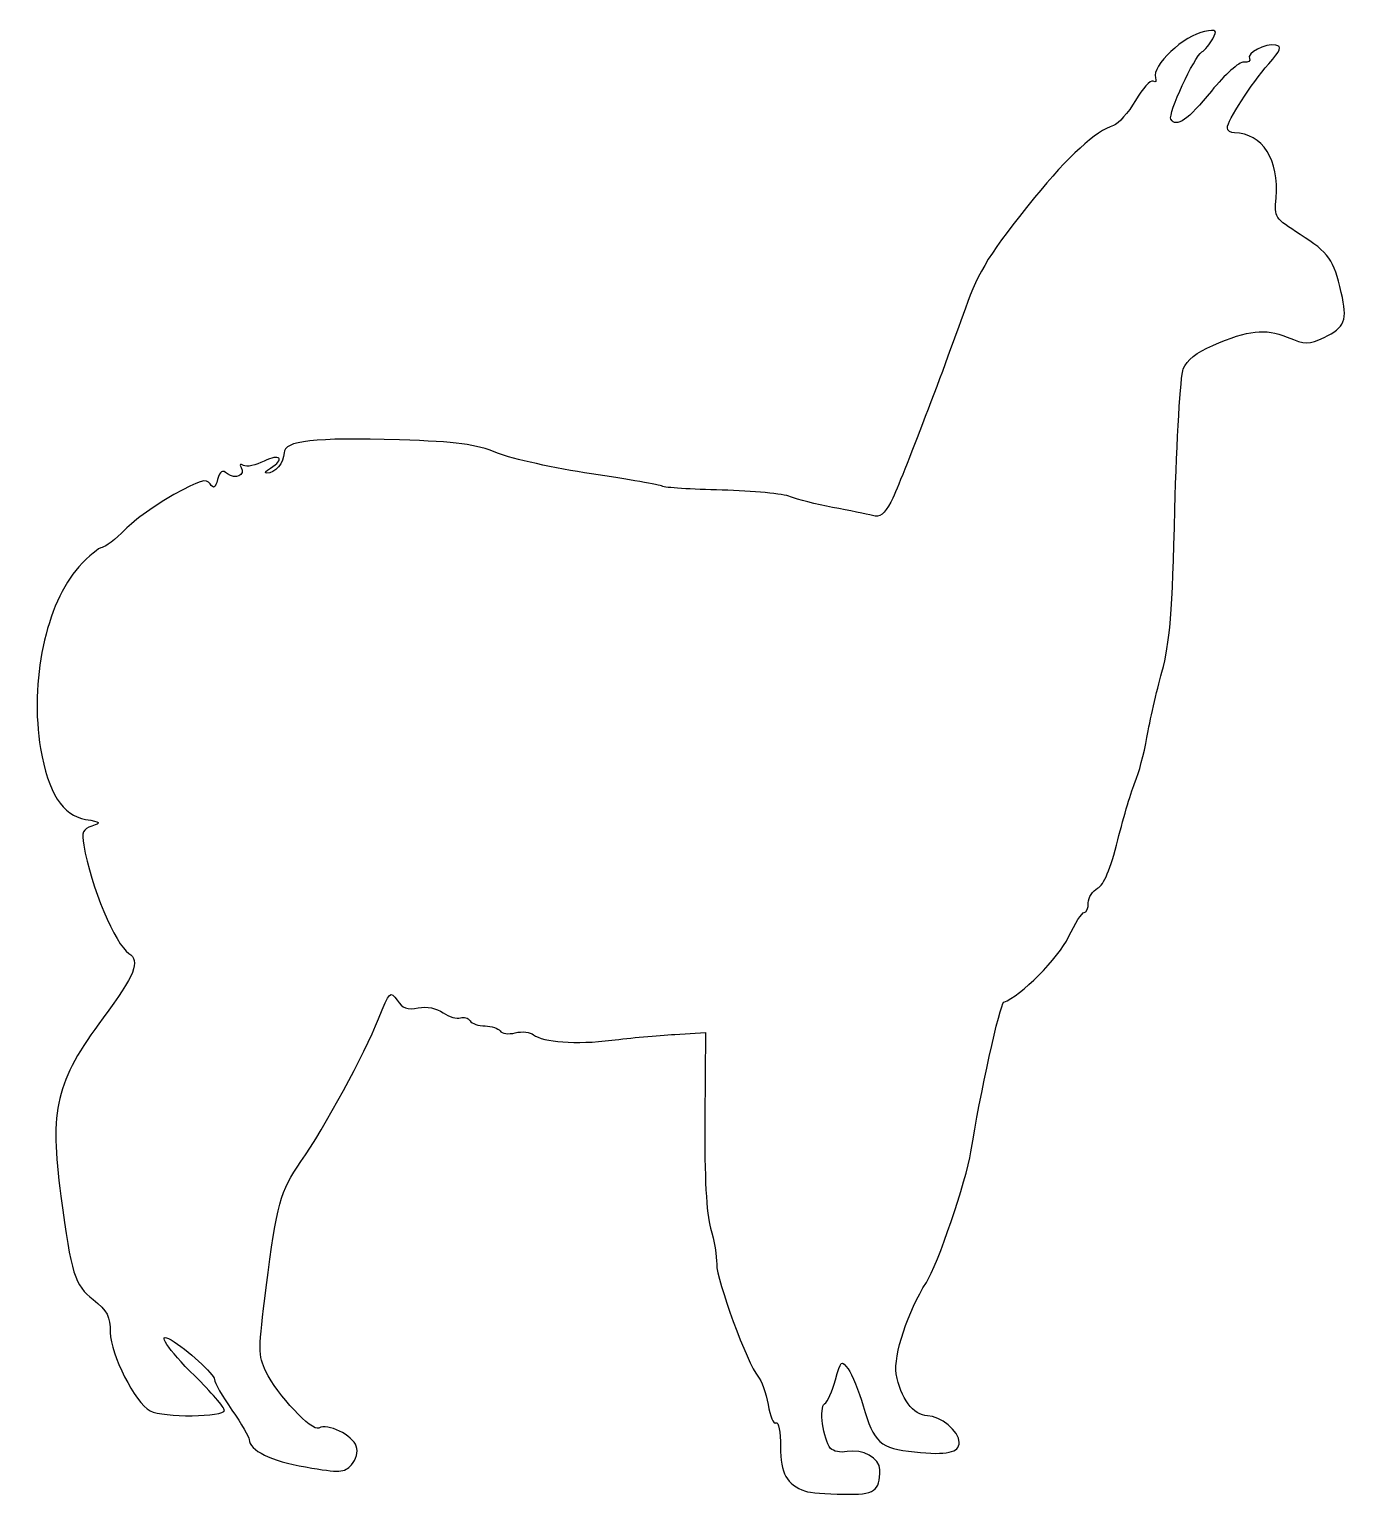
# Model space of a CAD drawing. Header units: centimetres. Extents: x -8.4 to 9.3, y -8.9 to 10.8.
import ezdxf

# ---------------------------------------------------------------- set-up
doc = ezdxf.new("R2010")
doc.units = ezdxf.units.CM
doc.header["$MEASUREMENT"] = 0
doc.layers.add('Layer 1', color=7, linetype='Continuous')

msp = doc.modelspace()

# ---------------------------------------------------------------- linework, layer by layer
at = {"layer": 'Layer 1'}
msp.add_open_spline([(2.04337, -8.80816), (1.79199, -8.71626), (1.71064, -8.57059), (1.71064, -8.21237), (1.71064, -8.21237), (1.71064, -8.01402), (1.68363, -7.87141), (1.64999, -7.89208), (1.64999, -7.89208), (1.61663, -7.91258), (1.56845, -7.80268), (1.54292, -7.64787), (1.54292, -7.64787), (1.51739, -7.49305), (1.45654, -7.32124), (1.40768, -7.26605), (1.40768, -7.26605), (1.27014, -7.11069), (0.85017, -5.96813), (0.85519, -5.76297), (0.85519, -5.76297), (0.85765, -5.6623), (0.82106, -5.44595), (0.77388, -5.28219), (0.77388, -5.28219), (0.71671, -5.08376), (0.69091, -4.59631), (0.69654, -3.82083), (0.69654, -3.82083), (0.69654, -3.82083), (0.70498, -2.65721), (0.70498, -2.65721), (0.70498, -2.65721), (0.70498, -2.65721), (0.29279, -2.68167), (0.29279, -2.68167), (0.29279, -2.68167), (0.06608, -2.69513), (-0.31405, -2.73063), (-0.55195, -2.76057), (-0.55195, -2.76057), (-1.02646, -2.82028), (-1.47101, -2.78885), (-1.5992, -2.68652), (-1.5992, -2.68652), (-1.64448, -2.65038), (-1.75494, -2.63913), (-1.84467, -2.66152), (-1.84467, -2.66152), (-1.9344, -2.68391), (-2.0264, -2.67235), (-2.0491, -2.63583), (-2.0491, -2.63583), (-2.0718, -2.59931), (-2.16171, -2.56942), (-2.24889, -2.56942), (-2.24889, -2.56942), (-2.33607, -2.56942), (-2.42717, -2.53762), (-2.45133, -2.49874), (-2.45133, -2.49874), (-2.47549, -2.45987), (-2.53371, -2.44273), (-2.58071, -2.46067), (-2.58071, -2.46067), (-2.62771, -2.4786), (-2.73176, -2.44759), (-2.81194, -2.39175), (-2.81194, -2.39175), (-2.90207, -2.32898), (-3.02964, -2.30453), (-3.14612, -2.32769), (-3.14612, -2.32769), (-3.29037, -2.35637), (-3.3565, -2.33224), (-3.42831, -2.22471), (-3.42831, -2.22471), (-3.51792, -2.09052), (-3.52905, -2.10171), (-3.67817, -2.47571), (-3.67817, -2.47571), (-3.86455, -2.94318), (-4.40005, -3.92832), (-4.71816, -4.38895), (-4.71816, -4.38895), (-4.99695, -4.79264), (-5.03848, -4.9434), (-5.18328, -6.07749), (-5.18328, -6.07749), (-5.2897, -6.91093), (-5.28999, -6.98778), (-5.1875, -7.20229), (-5.1875, -7.20229), (-5.03859, -7.51398), (-4.56758, -8.01679), (-4.47678, -7.96099), (-4.47678, -7.96099), (-4.36469, -7.89211), (-4.02197, -8.05906), (-3.97529, -8.20528), (-3.97529, -8.20528), (-3.9506, -8.28264), (-3.9772, -8.38291), (-4.04103, -8.45304), (-4.04103, -8.45304), (-4.1399, -8.56166), (-4.18777, -8.56401), (-4.65536, -8.48316), (-4.65536, -8.48316), (-5.1196, -8.40289), (-5.40983, -8.26143), (-5.40983, -8.11541), (-5.40983, -8.11541), (-5.40983, -8.08378), (-5.51464, -7.90641), (-5.64274, -7.72125), (-5.64274, -7.72125), (-5.77084, -7.53609), (-5.87619, -7.35072), (-5.87685, -7.30931), (-5.87685, -7.30931), (-5.87793, -7.24147), (-6.24836, -6.90361), (-6.45793, -6.77932), (-6.45793, -6.77932), (-6.66991, -6.6536), (-6.50318, -6.90812), (-6.14183, -7.26186), (-6.14183, -7.26186), (-5.92223, -7.47684), (-5.74255, -7.68507), (-5.74255, -7.72458), (-5.74255, -7.72458), (-5.74255, -7.81562), (-6.56911, -7.8216), (-6.73792, -7.73177), (-6.73792, -7.73177), (-6.93946, -7.62453), (-7.27313, -6.96879), (-7.27313, -6.67995), (-7.27313, -6.67995), (-7.27313, -6.46453), (-7.3114, -6.39128), (-7.50349, -6.239), (-7.50349, -6.239), (-7.75222, -6.04182), (-7.79449, -5.90608), (-7.9353, -4.85209), (-7.9353, -4.85209), (-8.09176, -3.68099), (-8.00666, -3.32261), (-7.36726, -2.45996), (-7.36726, -2.45996), (-6.94136, -1.88536), (-6.86629, -1.6968), (-7.02358, -1.59675), (-7.02358, -1.59675), (-7.20674, -1.48025), (-7.53344, -0.69797), (-7.62998, -0.14476), (-7.62998, -0.14476), (-7.66013, 0.02803), (-7.6414, 0.07152), (-7.51962, 0.11145), (-7.51962, 0.11145), (-7.38958, 0.15409), (-7.39909, 0.16426), (-7.60347, 0.20108), (-7.60347, 0.20108), (-7.91678, 0.25753), (-8.10629, 0.55528), (-8.20709, 1.14944), (-8.20709, 1.14944), (-8.35848, 2.04182), (-8.13532, 3.10241), (-7.69397, 3.58813), (-7.69397, 3.58813), (-7.56379, 3.73139), (-7.42334, 3.84893), (-7.38185, 3.84931), (-7.38185, 3.84931), (-7.34036, 3.84971), (-7.20297, 3.95585), (-7.07654, 4.08521), (-7.07654, 4.08521), (-6.95011, 4.21457), (-6.65507, 4.42694), (-6.4209, 4.55714), (-6.4209, 4.55714), (-6.07512, 4.7494), (-5.98391, 4.77656), (-5.93539, 4.70169), (-5.93539, 4.70169), (-5.88861, 4.62949), (-5.86668, 4.64208), (-5.83426, 4.75977), (-5.83426, 4.75977), (-5.80222, 4.87607), (-5.77279, 4.89348), (-5.70408, 4.83678), (-5.70408, 4.83678), (-5.59967, 4.75062), (-5.45398, 4.81768), (-5.51885, 4.92204), (-5.51885, 4.92204), (-5.54508, 4.96423), (-5.53261, 4.97488), (-5.48862, 4.94785), (-5.48862, 4.94785), (-5.44744, 4.92254), (-5.32303, 4.94849), (-5.21215, 5.00549), (-5.21215, 5.00549), (-5.00133, 5.11388), (-4.92439, 5.02989), (-5.12701, 4.91255), (-5.12701, 4.91255), (-5.19106, 4.87546), (-5.21202, 4.8442), (-5.17359, 4.8431), (-5.17359, 4.8431), (-5.06726, 4.84004), (-4.944, 4.98598), (-4.944, 5.11493), (-4.944, 5.11493), (-4.944, 5.27913), (-4.53944, 5.32491), (-3.39767, 5.28992), (-3.39767, 5.28992), (-2.61814, 5.26603), (-2.38308, 5.23463), (-2.08249, 5.11422), (-2.08249, 5.11422), (-1.88119, 5.03358), (-1.31442, 4.90788), (-0.82301, 4.83488), (-0.82301, 4.83488), (-0.3316, 4.76188), (0.09517, 4.68698), (0.12537, 4.66842), (0.12537, 4.66842), (0.15556, 4.64986), (0.51713, 4.62642), (0.92884, 4.61632), (0.92884, 4.61632), (1.34055, 4.60622), (1.75227, 4.56672), (1.84377, 4.52854), (1.84377, 4.52854), (1.93527, 4.49036), (2.18981, 4.42574), (2.40942, 4.38494), (2.40942, 4.38494), (2.62902, 4.34414), (2.86859, 4.29463), (2.94179, 4.27491), (2.94179, 4.27491), (3.04291, 4.24768), (3.10245, 4.29152), (3.18959, 4.45737), (3.18959, 4.45737), (3.29755, 4.66284), (3.88088, 6.18159), (4.18831, 7.05762), (4.18831, 7.05762), (4.36122, 7.55032), (4.52729, 7.81572), (5.11524, 8.53895), (5.11524, 8.53895), (5.56733, 9.09505), (5.93615, 9.43215), (6.17493, 9.5075), (6.17493, 9.5075), (6.24004, 9.52805), (6.37191, 9.6782), (6.46797, 9.84118), (6.46797, 9.84118), (6.56403, 10.00415), (6.67054, 10.12034), (6.70466, 10.09938), (6.70466, 10.09938), (6.73878, 10.07841), (6.75295, 10.10002), (6.73616, 10.1474), (6.73616, 10.1474), (6.68066, 10.30397), (7.12102, 10.71816), (7.39562, 10.76767), (7.39562, 10.76767), (7.55548, 10.79649), (7.56639, 10.78651), (7.50324, 10.6692), (7.50324, 10.6692), (7.46459, 10.5974), (7.40021, 10.51852), (7.36017, 10.49392), (7.36017, 10.49392), (7.25474, 10.42913), (6.90023, 9.66025), (6.94362, 9.59046), (6.94362, 9.59046), (7.01673, 9.47284), (7.17011, 9.57962), (7.48715, 9.96889), (7.48715, 9.96889), (7.66688, 10.18956), (7.8595, 10.36185), (7.92084, 10.35681), (7.92084, 10.35681), (7.98153, 10.35182), (8.0157, 10.37266), (7.99677, 10.40311), (7.99677, 10.40311), (7.95092, 10.47688), (8.21056, 10.61131), (8.34805, 10.58499), (8.34805, 10.58499), (8.43643, 10.56807), (8.41887, 10.5207), (8.25448, 10.33269), (8.25448, 10.33269), (8.01644, 10.06044), (7.69989, 9.57029), (7.69989, 9.47397), (7.69989, 9.47397), (7.69989, 9.43686), (7.7434, 9.40649), (7.79658, 9.40649), (7.79658, 9.40649), (8.16668, 9.40649), (8.40121, 9.03909), (8.35287, 8.53507), (8.35287, 8.53507), (8.328, 8.27582), (8.3378, 8.26095), (8.67479, 8.04662), (8.67479, 8.04662), (9.06186, 7.80043), (9.12911, 7.70578), (9.2277, 7.26839), (9.2277, 7.26839), (9.31286, 6.89059), (9.277, 6.79693), (8.99659, 6.66462), (8.99659, 6.66462), (8.79139, 6.56781), (8.75063, 6.56804), (8.50082, 6.66742), (8.50082, 6.66742), (8.1956, 6.78884), (7.9948, 6.76661), (7.50514, 6.55717), (7.50514, 6.55717), (7.28508, 6.46305), (7.15624, 6.36028), (7.10924, 6.24139), (7.10924, 6.24139), (7.07092, 6.14446), (7.02037, 5.29787), (6.99691, 4.36008), (6.99691, 4.36008), (6.96199, 2.96426), (6.93048, 2.56824), (6.82318, 2.17664), (6.82318, 2.17664), (6.75109, 1.91354), (6.66048, 1.51963), (6.62182, 1.30128), (6.62182, 1.30128), (6.58316, 1.08294), (6.51261, 0.81497), (6.46502, 0.7058), (6.46502, 0.7058), (6.41744, 0.59663), (6.31252, 0.24573), (6.23188, -0.07397), (6.23188, -0.07397), (6.13169, -0.47114), (6.04587, -0.6762), (5.96092, -0.72141), (5.96092, -0.72141), (5.89254, -0.7578), (5.83658, -0.84607), (5.83658, -0.91757), (5.83658, -0.91757), (5.83658, -0.98907), (5.81175, -1.04757), (5.78141, -1.04757), (5.78141, -1.04757), (5.75106, -1.04757), (5.65696, -1.19462), (5.5723, -1.37436), (5.5723, -1.37436), (5.4392, -1.6569), (4.92619, -2.17454), (4.70373, -2.25077), (4.70373, -2.25077), (4.65334, -2.26804), (4.3821, -3.50329), (4.26328, -4.25657), (4.26328, -4.25657), (4.20262, -4.64117), (3.81398, -5.78113), (3.66552, -6.00994), (3.66552, -6.00994), (3.42095, -6.38687), (3.22202, -6.99122), (3.26196, -7.23592), (3.26196, -7.23592), (3.31409, -7.55529), (3.49455, -7.79639), (3.68147, -7.79639), (3.68147, -7.79639), (3.85535, -7.79639), (4.10637, -8.0072), (4.10637, -8.15322), (4.10637, -8.15322), (4.10637, -8.29245), (3.94348, -8.3275), (3.50718, -8.28216), (3.50718, -8.28216), (3.04299, -8.23392), (2.96247, -8.16155), (2.8194, -7.66406), (2.8194, -7.66406), (2.76184, -7.46391), (2.67148, -7.24136), (2.61859, -7.16949), (2.61859, -7.16949), (2.52743, -7.04563), (2.51853, -7.05323), (2.44748, -7.31557), (2.44748, -7.31557), (2.40626, -7.46778), (2.34071, -7.61186), (2.30182, -7.63576), (2.30182, -7.63576), (2.22369, -7.68377), (2.2815, -8.11213), (2.38253, -8.23375), (2.38253, -8.23375), (2.41609, -8.27415), (2.51486, -8.29365), (2.60203, -8.27708), (2.60203, -8.27708), (2.81128, -8.23731), (3.04162, -8.36519), (3.04162, -8.52113), (3.04162, -8.52113), (3.04162, -8.81235), (2.97771, -8.85525), (2.55203, -8.84981), (2.55203, -8.84981), (2.32719, -8.84694), (2.09831, -8.82816), (2.04341, -8.80809), (2.04341, -8.80809), (2.04341, -8.80809), (2.04337, -8.80816), (2.04337, -8.80816)], degree=3, knots=[0, 0, 0, 0, 0.00862069, 0.00862069, 0.00862069, 0.00862069, 0.01724138, 0.01724138, 0.01724138, 0.01724138, 0.02586207, 0.02586207, 0.02586207, 0.02586207, 0.03448276, 0.03448276, 0.03448276, 0.03448276, 0.04310345, 0.04310345, 0.04310345, 0.04310345, 0.05172414, 0.05172414, 0.05172414, 0.05172414, 0.06034483, 0.06034483, 0.06034483, 0.06034483, 0.06896552, 0.06896552, 0.06896552, 0.06896552, 0.07758621, 0.07758621, 0.07758621, 0.07758621, 0.0862069, 0.0862069, 0.0862069, 0.0862069, 0.09482759, 0.09482759, 0.09482759, 0.09482759, 0.10344828, 0.10344828, 0.10344828, 0.10344828, 0.11206897, 0.11206897, 0.11206897, 0.11206897, 0.12068966, 0.12068966, 0.12068966, 0.12068966, 0.12931034, 0.12931034, 0.12931034, 0.12931034, 0.13793103, 0.13793103, 0.13793103, 0.13793103, 0.14655172, 0.14655172, 0.14655172, 0.14655172, 0.15517241, 0.15517241, 0.15517241, 0.15517241, 0.1637931, 0.1637931, 0.1637931, 0.1637931, 0.17241379, 0.17241379, 0.17241379, 0.17241379, 0.18103448, 0.18103448, 0.18103448, 0.18103448, 0.18965517, 0.18965517, 0.18965517, 0.18965517, 0.19827586, 0.19827586, 0.19827586, 0.19827586, 0.20689655, 0.20689655, 0.20689655, 0.20689655, 0.21551724, 0.21551724, 0.21551724, 0.21551724, 0.22413793, 0.22413793, 0.22413793, 0.22413793, 0.23275862, 0.23275862, 0.23275862, 0.23275862, 0.24137931, 0.24137931, 0.24137931, 0.24137931, 0.25, 0.25, 0.25, 0.25, 0.25862069, 0.25862069, 0.25862069, 0.25862069, 0.26724138, 0.26724138, 0.26724138, 0.26724138, 0.27586207, 0.27586207, 0.27586207, 0.27586207, 0.28448276, 0.28448276, 0.28448276, 0.28448276, 0.29310345, 0.29310345, 0.29310345, 0.29310345, 0.30172414, 0.30172414, 0.30172414, 0.30172414, 0.31034483, 0.31034483, 0.31034483, 0.31034483, 0.31896552, 0.31896552, 0.31896552, 0.31896552, 0.32758621, 0.32758621, 0.32758621, 0.32758621, 0.3362069, 0.3362069, 0.3362069, 0.3362069, 0.34482759, 0.34482759, 0.34482759, 0.34482759, 0.35344828, 0.35344828, 0.35344828, 0.35344828, 0.36206897, 0.36206897, 0.36206897, 0.36206897, 0.37068966, 0.37068966, 0.37068966, 0.37068966, 0.37931034, 0.37931034, 0.37931034, 0.37931034, 0.38793103, 0.38793103, 0.38793103, 0.38793103, 0.39655172, 0.39655172, 0.39655172, 0.39655172, 0.40517241, 0.40517241, 0.40517241, 0.40517241, 0.4137931, 0.4137931, 0.4137931, 0.4137931, 0.42241379, 0.42241379, 0.42241379, 0.42241379, 0.43103448, 0.43103448, 0.43103448, 0.43103448, 0.43965517, 0.43965517, 0.43965517, 0.43965517, 0.44827586, 0.44827586, 0.44827586, 0.44827586, 0.45689655, 0.45689655, 0.45689655, 0.45689655, 0.46551724, 0.46551724, 0.46551724, 0.46551724, 0.47413793, 0.47413793, 0.47413793, 0.47413793, 0.48275862, 0.48275862, 0.48275862, 0.48275862, 0.49137931, 0.49137931, 0.49137931, 0.49137931, 0.5, 0.5, 0.5, 0.5, 0.50862069, 0.50862069, 0.50862069, 0.50862069, 0.51724138, 0.51724138, 0.51724138, 0.51724138, 0.52586207, 0.52586207, 0.52586207, 0.52586207, 0.53448276, 0.53448276, 0.53448276, 0.53448276, 0.54310345, 0.54310345, 0.54310345, 0.54310345, 0.55172414, 0.55172414, 0.55172414, 0.55172414, 0.56034483, 0.56034483, 0.56034483, 0.56034483, 0.56896552, 0.56896552, 0.56896552, 0.56896552, 0.57758621, 0.57758621, 0.57758621, 0.57758621, 0.5862069, 0.5862069, 0.5862069, 0.5862069, 0.59482759, 0.59482759, 0.59482759, 0.59482759, 0.60344828, 0.60344828, 0.60344828, 0.60344828, 0.61206897, 0.61206897, 0.61206897, 0.61206897, 0.62068966, 0.62068966, 0.62068966, 0.62068966, 0.62931034, 0.62931034, 0.62931034, 0.62931034, 0.63793103, 0.63793103, 0.63793103, 0.63793103, 0.64655172, 0.64655172, 0.64655172, 0.64655172, 0.65517241, 0.65517241, 0.65517241, 0.65517241, 0.6637931, 0.6637931, 0.6637931, 0.6637931, 0.67241379, 0.67241379, 0.67241379, 0.67241379, 0.68103448, 0.68103448, 0.68103448, 0.68103448, 0.68965517, 0.68965517, 0.68965517, 0.68965517, 0.69827586, 0.69827586, 0.69827586, 0.69827586, 0.70689655, 0.70689655, 0.70689655, 0.70689655, 0.71551724, 0.71551724, 0.71551724, 0.71551724, 0.72413793, 0.72413793, 0.72413793, 0.72413793, 0.73275862, 0.73275862, 0.73275862, 0.73275862, 0.74137931, 0.74137931, 0.74137931, 0.74137931, 0.75, 0.75, 0.75, 0.75, 0.75862069, 0.75862069, 0.75862069, 0.75862069, 0.76724138, 0.76724138, 0.76724138, 0.76724138, 0.77586207, 0.77586207, 0.77586207, 0.77586207, 0.78448276, 0.78448276, 0.78448276, 0.78448276, 0.79310345, 0.79310345, 0.79310345, 0.79310345, 0.80172414, 0.80172414, 0.80172414, 0.80172414, 0.81034483, 0.81034483, 0.81034483, 0.81034483, 0.81896552, 0.81896552, 0.81896552, 0.81896552, 0.82758621, 0.82758621, 0.82758621, 0.82758621, 0.8362069, 0.8362069, 0.8362069, 0.8362069, 0.84482759, 0.84482759, 0.84482759, 0.84482759, 0.85344828, 0.85344828, 0.85344828, 0.85344828, 0.86206897, 0.86206897, 0.86206897, 0.86206897, 0.87068966, 0.87068966, 0.87068966, 0.87068966, 0.87931034, 0.87931034, 0.87931034, 0.87931034, 0.88793103, 0.88793103, 0.88793103, 0.88793103, 0.89655172, 0.89655172, 0.89655172, 0.89655172, 0.90517241, 0.90517241, 0.90517241, 0.90517241, 0.9137931, 0.9137931, 0.9137931, 0.9137931, 0.92241379, 0.92241379, 0.92241379, 0.92241379, 0.93103448, 0.93103448, 0.93103448, 0.93103448, 0.93965517, 0.93965517, 0.93965517, 0.93965517, 0.94827586, 0.94827586, 0.94827586, 0.94827586, 0.95689655, 0.95689655, 0.95689655, 0.95689655, 0.96551724, 0.96551724, 0.96551724, 0.96551724, 0.97413793, 0.97413793, 0.97413793, 0.97413793, 0.98275862, 0.98275862, 0.98275862, 0.98275862, 1, 1, 1, 1], dxfattribs=at)

doc.saveas('drawing.dxf')
